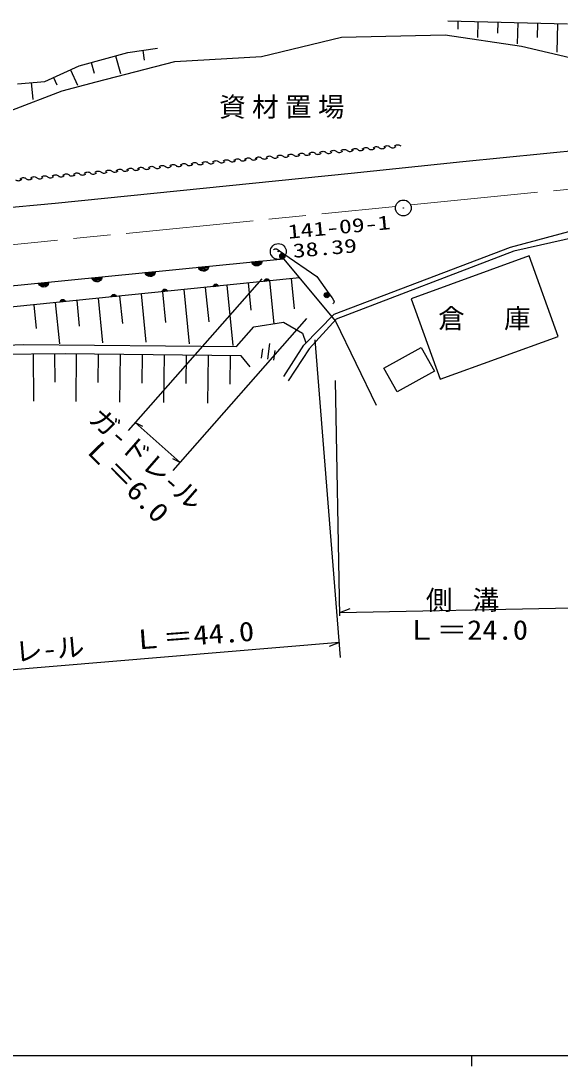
# Model space of a CAD drawing. Units: millimetres, scale not verified. Extents: x 40000 to 680000, y 20000 to 380000.
# Drawn here: x 125604 to 176351, y 204000 to 302282 of the extents above; entities that cross this region are included whole.
import ezdxf
from ezdxf.enums import TextEntityAlignment as Align

# ---------------------------------------------------------------- set-up
doc = ezdxf.new("R2010")
doc.units = ezdxf.units.MM
doc.header["$LTSCALE"] = 1000
doc.linetypes.add('CHAIN', pattern=[18.5, 12, -1.5, 3.5, -1.5])
for name, color, linetype, lineweight in [('M-BGD', 7, 'Continuous', 25), ('M-BMK', 2, 'CHAIN', 13), ('M-TTL-BAND', 7, 'Continuous', 25)]:
    doc.layers.add(name, color=color, linetype=linetype, lineweight=lineweight)
doc.layers.add('M-BMK-SRVR', color=3, linetype='Continuous')
doc.styles.add('ＭＳ ゴシック', font='')
doc.styles.get('ＭＳ ゴシック').set_extended_font_data('MS Gothic')

# ---------------------------------------------------------------- blocks, each defined once
blk = doc.blocks.new('BUHIN1')
at = {"color": 7, "linetype": 'Continuous', "lineweight": 25}
for radius in [746, 22.5]:
    blk.add_circle((0, 0), radius, dxfattribs=at)
blk = doc.blocks.new('BUHIN2')
at = {"color": 3, "linetype": 'Continuous', "lineweight": 25}
for radius in [746, 22.5]:
    blk.add_circle((0, 0), radius, dxfattribs=at)
blk = doc.blocks.new('BUHIN3')
at = {"color": 7, "linetype": 'Continuous', "lineweight": 25}
for p, q in [((-453, 598), (453, -598)), ((386, 485), (929, -233)), ((-571, -240), (-28, -957))]:
    blk.add_line(p, q, dxfattribs=at)
blk = doc.blocks.new('BUHIN26')
at = {"color": 7, "linetype": 'Continuous', "lineweight": 25}
for p, q in [((349, 328), (-252, -407)), ((-188, -428), (382, 269)), ((406, 201), (-114, -436)), ((-37, -441), (423, 122)), ((433, 36), (50, -432)), ((173, -381), (409, -92))]:
    blk.add_line(p, q, dxfattribs=at)
blk.add_lwpolyline([(316, 387), (380, 283), (419, 177), (443, 32), (420, -91), (374, -206), (276, -326), (173, -393), (57, -440), (-90, -446), (-204, -431), (-316, -387)], close=True, dxfattribs=at)
blk = doc.blocks.new('BUHIN27')
at = {"color": 7, "linetype": 'Continuous', "lineweight": 25}
for p, q in [((-217, -18), (-26, 216)), ((18, 220), (-211, -61)), ((-87, 190), (-205, 46)), ((-203, -101), (57, 218)), ((94, 214), (-191, -135)), ((-174, -164), (126, 204))]:
    blk.add_line(p, q, dxfattribs=at)
blk.add_lwpolyline([(-158, -194), (-190, -142), (-210, -89), (-221, -16), (-210, 45), (-187, 103), (-138, 163), (-87, 196), (-29, 220), (45, 223), (102, 216), (158, 194)], close=True, dxfattribs=at)
blk = doc.blocks.new('BUHIN80')
at = {"color": 7, "linetype": 'Continuous', "lineweight": 25}
for points in [[(-324, -388), (-259, -380), (-192, -356), (-135, -322), (-84, -282), (-32, -220), (14, -140), (38, -88), (53, -15), (62, 50)], [(-71, -53), (-60, 34), (-44, 96), (-15, 164), (23, 228), (71, 286), (135, 335), (202, 368), (271, 383), (324, 388)]]:
    blk.add_lwpolyline(points, dxfattribs=at)
blk = doc.blocks.new('BUHIN126')
at = {"color": 7, "linetype": 'Continuous', "lineweight": 25}
blk.add_line((0, 0), (-425, -950), dxfattribs=at)
blk = doc.blocks.new('BUHIN125')
at = {"color": 7, "linetype": 'Continuous', "lineweight": 25}
blk.add_line((0, 0), (425, 950), dxfattribs=at)

msp = doc.modelspace()

# ---------------------------------------------------------------- linework, layer by layer
at = {"layer": 'M-BGD'}
for p, q in [((165791, 302282), (177053, 302004)), ((166730, 302259), (166711, 301509)), ((168607, 302213), (168570, 300719)), ((170484, 302166), (170458, 301122)), ((172361, 302120), (172311, 300114)), ((174238, 302074), (174204, 300711)), ((176115, 302027), (176049, 299349)), ((148263, 298924), (155790, 300745)), ((155790, 300745), (165520, 300962)), ((165520, 300962), (172719, 299913)), ((172719, 299913), (177783, 298720)), ((131076, 298061), (135663, 299308)), ((134516, 298997), (134965, 297345)), ((135663, 299308), (138468, 299709)), ((137066, 299509), (137196, 298594)), ((140078, 298467), (148263, 298924)), ((127869, 296592), (131076, 298061)), ((132222, 298373), (132500, 297353)), ((132694, 296560), (140078, 298467)), ((128671, 296959), (128987, 296270)), ((130274, 297694), (130940, 296241)), ((125286, 296369), (127869, 296592)), ((126578, 296480), (126715, 294884)), ((129490, 295721), (132694, 296560)), ((124762, 293890), (129490, 295721)), ((167210, 289052), (179801, 290313)), ((156690, 287979), (167210, 289052)), ((128832, 285143), (156690, 287979)), ((117275, 284108), (128832, 285143)), ((171691, 281019), (177636, 282620)), ((177988, 281990), (172001, 280627)), ((149940, 280668), (150351, 280384)), ((155093, 274716), (171691, 281019)), ((172001, 280627), (155271, 274248)), ((173438, 280185), (162325, 276163)), ((176183, 272601), (173438, 280185)), ((110187, 275935), (150319, 279911)), ((150319, 279911), (155224, 274053)), ((144981, 277419), (109638, 273875)), ((148284, 278041), (135689, 263763)), ((142960, 277217), (143283, 273998)), ((144977, 277419), (145544, 271759)), ((151811, 278129), (144981, 277419)), ((146991, 277646), (147248, 275084)), ((148516, 277818), (148989, 277867)), ((148973, 277897), (148526, 277850)), ((148541, 277883), (148950, 277926)), ((148924, 277955), (148563, 277917)), ((148589, 277951), (148890, 277982)), ((148828, 278007), (148643, 277988)), ((149008, 277848), (149414, 273803)), ((151025, 278047), (151309, 275219)), ((132876, 276205), (133295, 272021)), ((134893, 276408), (135152, 273821)), ((136910, 276610), (137365, 272067)), ((138926, 276812), (139215, 273929)), ((140943, 277014), (141455, 271913)), ((154594, 276641), (154883, 276234)), ((126825, 275599), (127050, 273355)), ((128842, 275801), (129233, 271902)), ((130859, 276003), (131101, 273588)), ((162325, 276163), (165071, 268578)), ((139932, 260021), (152527, 274298)), ((152222, 271806), (155093, 274716)), ((155271, 274248), (152721, 271443)), ((145889, 271672), (147526, 273510)), ((147526, 273510), (150333, 273944)), ((150333, 273944), (152122, 272908)), ((155224, 274053), (159048, 266159)), ((152122, 272908), (152422, 272006)), ((155687, 242426), (153305, 272293)), ((165071, 268578), (176183, 272601)), ((111586, 271380), (125847, 271845)), ((125847, 271845), (145889, 271672)), ((150351, 268831), (152222, 271806)), ((152721, 271443), (150749, 268436)), ((159764, 269635), (163282, 271581)), ((163282, 271581), (164519, 269345)), ((111585, 270822), (129780, 271006)), ((126748, 270975), (126792, 266536)), ((128769, 270995), (128796, 268306)), ((129780, 271006), (146321, 270822)), ((130814, 270994), (130764, 266490)), ((132882, 270971), (132852, 268268)), ((134949, 270948), (134899, 266441)), ((137017, 270925), (136987, 268220)), ((139085, 270902), (139035, 266393)), ((141152, 270879), (141122, 268173)), ((143220, 270856), (143170, 266344)), ((145288, 270833), (145257, 268125)), ((146307, 270803), (147142, 269767)), ((161001, 267399), (159764, 269635)), ((164519, 269345), (161001, 267399)), ((155618, 246335), (155209, 268460)), ((136351, 264513), (137056, 264178)), ((136351, 264513), (140593, 260770)), ((140593, 260770), (139888, 261105)), ((155612, 246664), (177491, 247084)), ((155573, 243845), (111548, 240157))]:
    msp.add_line(p, q, dxfattribs=at)
for points in [[(149386, 280746), (149417, 280782), (149458, 280815), (149509, 280841), (149551, 280851), (149603, 280855), (149653, 280847), (149696, 280832), (149734, 280810), (149940, 280668)], [(150351, 280384), (153462, 278235), (154594, 276641)], [(154883, 276234), (155028, 276030), (155053, 275986), (155068, 275942), (155074, 275891), (155071, 275843), (155057, 275793), (155036, 275749), (155001, 275709), (154969, 275681)]]:
    msp.add_lwpolyline(points, dxfattribs=at)
msp.add_lwpolyline([(148507, 277786), (148521, 277845), (148545, 277896), (148587, 277956), (148639, 277992), (148696, 278016), (148773, 278024), (148833, 278012), (148891, 277988), (148945, 277938), (148980, 277893), (149004, 277837)], close=True, dxfattribs=at)
for centre, radius in [((150210, 280179), 249), ((150210, 280179), 220), ((150210, 280179), 191), ((150210, 280179), 161), ((150210, 280179), 132), ((150210, 280179), 97.5), ((150210, 280179), 67.5), ((150210, 280179), 38.8), ((150210, 280179), 7.5), ((154391, 276497), 249), ((154391, 276497), 220), ((154391, 276497), 191), ((154391, 276497), 161), ((154391, 276497), 132), ((154391, 276497), 97.5), ((154391, 276497), 67.5), ((154391, 276497), 38.8), ((154391, 276497), 7.5)]:
    msp.add_circle(centre, radius, dxfattribs=at)
at = {"layer": 'M-BMK'}
for p, q in [((162295, 284973), (259908, 294702)), ((117110, 280469), (160861, 284830))]:
    msp.add_line(p, q, dxfattribs=at)
at = {"layer": 'M-TTL-BAND'}
for p, q in [((40000, 205000), (579000, 205000)), ((168000, 205000), (168000, 204000))]:
    msp.add_line(p, q, dxfattribs=at)

# ---------------------------------------------------------------- block references
at = {"layer": 'M-BGD', "rotation": 314.92377}
for name, p in [('BUHIN80', (160844, 290491)), ('BUHIN80', (148762, 289430)), ('BUHIN80', (149769, 289519)), ('BUHIN80', (150776, 289607)), ('BUHIN80', (151783, 289696)), ('BUHIN80', (152789, 289784)), ('BUHIN80', (153796, 289872)), ('BUHIN80', (154803, 289961)), ('BUHIN80', (155810, 290049)), ('BUHIN80', (156817, 290138)), ('BUHIN80', (157824, 290226)), ('BUHIN80', (158830, 290314)), ('BUHIN80', (159837, 290403)), ('BUHIN80', (137687, 288458)), ('BUHIN80', (138694, 288547)), ('BUHIN80', (139700, 288635)), ('BUHIN80', (140707, 288723)), ('BUHIN80', (141714, 288812)), ('BUHIN80', (142721, 288900)), ('BUHIN80', (143728, 288989)), ('BUHIN80', (144735, 289077)), ('BUHIN80', (145741, 289165)), ('BUHIN80', (146748, 289254)), ('BUHIN80', (147755, 289342)), ('BUHIN80', (126611, 287486)), ('BUHIN80', (127618, 287574)), ('BUHIN80', (128625, 287663)), ('BUHIN80', (129632, 287751)), ('BUHIN80', (130639, 287839)), ('BUHIN80', (131646, 287928)), ('BUHIN80', (132652, 288016)), ('BUHIN80', (133659, 288105)), ('BUHIN80', (134666, 288193)), ('BUHIN80', (135673, 288281)), ('BUHIN80', (136680, 288370)), ('BUHIN80', (125605, 287397)), ('BUHIN1', (161598, 284694)), ('BUHIN26', (147811, 279662)), ('BUHIN26', (137778, 278669)), ('BUHIN26', (142794, 279166)), ('BUHIN26', (127745, 277675)), ('BUHIN26', (132761, 278172)), ('BUHIN27', (143949, 277316)), ('BUHIN27', (129546, 275872)), ('BUHIN27', (134347, 276353)), ('BUHIN27', (139148, 276834)), ('BUHIN3', (148901, 271210)), ('BUHIN125', (155612, 246664)), ('BUHIN126', (155577, 243829))]:
    msp.add_blockref(name, p, dxfattribs=at)
at = {"layer": 'M-BMK-SRVR', "rotation": 314.92377}
msp.add_blockref('BUHIN2', (149829, 280604), dxfattribs=at)

# ---------------------------------------------------------------- texts
at = {"layer": 'M-BGD', "style": 'ＭＳ ゴシック'}
for s, rotation, width, p in [('ガ-ドレ-ル', 318.9, 1.05, (131514, 264305)), ('Ｌ＝6.0', 314.5, 1.15, (130967, 261706)), ('Ｌ＝44.0', 4.3, 1.15, (136204, 242597)), ('ガ-ドレ-ル', 4.9, 1.05, (118623, 240920))]:
    msp.add_text(s, height=1833, rotation=rotation, dxfattribs=dict(at, width=width)).set_placement(p, align=Align.BOTTOM_LEFT)
at = {"layer": 'M-BGD', "style": 'ＭＳ ゴシック', "width": 1.15}
msp.add_text('Ｌ＝24.0', height=1833, dxfattribs=at).set_placement((161846, 243549), align=Align.BOTTOM_LEFT)
at = {"layer": 'M-BGD', "char_height": 1833, "attachment_point": 7, "style": 'ＭＳ ゴシック'}
for s, insert in [('\\T1.24;資材置場', (144259, 293068)), ('\\T1.24;倉\u3000庫', (164874, 273180)), ('\\T1.76;側溝', (163713, 246708))]:
    msp.add_mtext(s, dxfattribs=dict(at, insert=insert))
at = {"layer": 'M-BMK-SRVR', "style": 'ＭＳ ゴシック', "width": 1.35}
for s, rotation, p in [('141-09-1', 5.4, (150810, 281399)), ('38.39', 5, (151276, 279602))]:
    msp.add_text(s, height=1320, rotation=rotation, dxfattribs=at).set_placement(p, align=Align.BOTTOM_LEFT)

doc.saveas('drawing.dxf')
